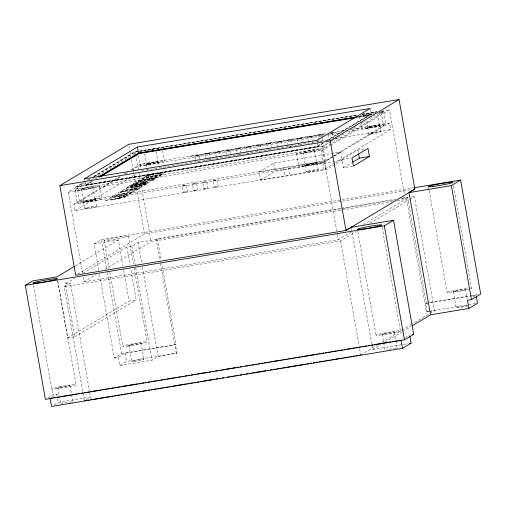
<?xml version="1.0" encoding="UTF-8"?>
<svg xmlns="http://www.w3.org/2000/svg" width="506" height="506" viewBox="0 0 506 506"><rect width="100%" height="100%" fill="white"/><g stroke="black" fill="none" stroke-linecap="round" stroke-linejoin="round"><path stroke-width="0.38" stroke-dasharray="2.53 1.9" d="M182.274 185.721L186.328 184.975L187.479 191.496L185.67 191.957L183.419 192.236L182.274 185.721L186.328 184.975M183.419 192.236L187.479 191.496M195.62 159.441L194.993 155.785L199.035 155.076L199.933 160.149M199.035 155.076L194.981 155.823M192.52 184.02L196.575 183.28L197.726 189.794L195.923 190.256L193.665 190.534L192.52 184.02L196.575 183.28M193.665 190.534L197.726 189.794M206.119 159.188L205.24 154.083L209.282 153.381L210.275 159.991M209.275 153.419L205.227 154.121M202.767 182.324L206.821 181.578L207.972 188.099L206.17 188.561L203.912 188.839L202.767 182.324L206.821 181.578M203.912 188.839L207.972 188.099M216.372 157.492L215.474 152.426L217.276 151.964L219.534 151.68L220.426 156.752M219.522 151.718L215.474 152.426M213.013 180.623L217.068 179.883L218.219 186.398L216.416 186.859L214.165 187.138L213.013 180.623L217.068 179.883M214.165 187.138L218.219 186.398M226.359 154.343L225.733 150.687L229.781 149.985L230.673 155.051M229.768 150.023L225.72 150.725M237.244 155.557L235.967 149.03L237.257 148.663L240.027 148.283L241.172 154.804M240.015 148.321L235.967 149.03M247.111 152.395L246.22 147.328L248.022 146.866L250.274 146.588L251.166 151.655M250.274 146.588L246.22 147.328M257.358 150.699L256.466 145.633L258.269 145.165L260.52 144.887L261.412 149.959M260.508 144.925L256.466 145.633M267.857 150.446L266.719 143.894L270.767 143.192L271.406 146.81M270.767 143.192L266.713 143.932M277.851 147.303L276.959 142.237L278.762 141.769L281.013 141.49L281.905 146.563M281.001 141.528L276.959 142.237M288.097 145.601L287.206 140.535L289.008 140.073L291.26 139.795L292.152 144.861M291.26 139.795L287.206 140.535M298.603 145.355L297.465 138.802L301.506 138.094L302.145 141.718M301.506 138.094L297.452 138.834M308.59 142.205L307.699 137.139L309.501 136.677L311.753 136.399L312.651 141.465M311.753 136.399L307.699 137.139M312.891 142.951L312.151 142.958M318.71 139.782L317.958 135.406L321.999 134.697L322.512 137.594M321.993 134.735L317.945 135.437M331.038 133.103L332.246 133.002L330.962 133.363M379.019 112.825L382.384 110.808L382.745 112.844L324.207 147.986L76.102 189.111L75.742 187.075L83.142 182.628M87.177 180.206L89.201 178.991M93.237 176.569L134.28 151.933L357.495 114.932M332.17 156.639L325.409 160.699L79.72 201.42L77.14 186.758L83.901 182.698M94.046 176.613L135.304 151.838L357.59 114.995M82.604 273.348L68.304 192.248L84.274 182.66M89.005 179.82L90.359 179.01M94.413 176.575L135.323 152.015L138.442 151.496M76.102 189.111L87.538 182.242M91.573 179.82L94.268 178.201M98.303 175.778L132.616 155.178M133.293 154.773L134.634 153.969L134.28 151.933M84.73 181.173L85.4 184.987L91.447 181.363M95.476 178.941L97.494 177.732M323.226 142.939L316.503 146.974L86.545 185.088L86.475 184.677L91.852 181.452M86.545 185.088L92.598 181.452M334.839 162.983L324.106 169.428L75.027 210.711L73.876 204.196L120.175 176.398M124.204 173.982L126.215 172.774M130.915 169.953L140.307 164.311L325.554 133.609M79.72 201.42L120.978 176.651M125.716 173.811L127.74 172.59M131.8 170.155L137.885 166.499L322.739 135.867M75.027 210.711L136.089 174.051M130.7 192.786L131.674 192.204L114.698 195.019L132.072 191.964L135.254 191.009L131.105 193.501L111.921 196.682L121.548 194.918L122.85 194.133L125.121 193.76L123.818 194.544L129.226 193.646L130.586 192.83L132.901 192.425M98.815 270.375L94.167 244L101.542 239.572L413.086 187.935M75.128 265.954L118.372 239.989L123.009 266.282M77.715 274.037L144.558 233.911L341.392 201.287M57.564 280.767L67.659 337.989L74.717 336.819L65.382 283.879L74.837 278.199M82.946 273.329L126.867 246.966L131.908 246.131L138.056 242.437L342.442 208.561M84.243 399.987L64.275 286.731L70.423 283.044L89.435 390.866M259.123 171.945L273.879 163.09L340.778 152.002L342.214 160.143L326.237 169.738L260.558 180.092L259.123 171.945L324.801 161.591L333.454 156.398M83.281 277.212L84.104 281.842L96.285 274.53M105.084 269.243L151.123 241.609L341.348 210.079M340.557 208.339L157.442 238.693L156.209 239.427L159.902 260.375M260.558 180.092L275.315 171.23L342.214 160.143M86.475 184.677L316.427 146.563L322.48 142.932M326.515 140.51L368.874 115.077L368.95 115.488L327.262 140.516M85.4 184.987L318.141 146.417L324.182 142.787M328.217 140.364L371.202 114.558L370.259 109.214M77.14 186.758L322.822 146.038L328.913 142.388M75.742 187.075L323.853 145.949L330.576 141.908M331.253 141.509L337.306 137.872M337.976 137.468L345.383 133.027M350.089 130.194L356.148 126.563M360.854 123.736L365.566 120.909M369.601 118.48L374.984 115.254M68.304 192.248L322.461 150.124L329.906 145.652M330.582 145.247L389.481 109.884L404.326 194.076M332.847 156.234L383.573 125.779L380.993 111.118M334.124 155.993L340.778 152.002M73.876 204.196L322.954 162.913L389.386 123.028L390.531 129.549L335.51 162.578M352.663 166.215L343.353 167.758L341.917 159.611L357.894 150.016L364.877 148.859M343.353 167.758L351.341 162.957M67.659 337.989L129.144 301.076L136.203 299.906L130.712 268.762M74.717 336.819L136.203 299.906M48.089 397.767L52.782 394.946L56.817 394.275L57.083 395.762M99.499 274.252L114.274 358.033L121.649 353.605L176.113 344.58L161.831 263.607M52.086 397.121L56.817 394.275M114.274 358.033L118.303 357.362L125.071 353.302L176.113 344.58M54.199 404.857L58.253 402.422L90.53 397.071L89.575 391.644M118.303 357.362L119.739 365.509L126.506 361.448L176.936 353.093L175.5 344.947M426.444 312.006L427.058 311.633L425.622 303.486L426.235 303.119L407.564 197.232L406.337 197.972L426.444 312.006L428.645 311.639M84.104 281.842L338.261 239.717L351.12 231.995M363.308 224.683L405.281 199.484L404.465 194.848M64.275 286.731L340.62 240.932L356.192 231.584M369.728 223.456L408.987 199.883M409.664 199.478L414.408 196.632L434.515 310.665L411.498 324.485M86.229 399.658L90.53 397.071M119.739 365.509L152.015 360.158L158.163 356.471L176.936 353.093M360.727 354.965L376.976 345.206M381.714 342.366L401.347 330.576M402.023 330.171L410.821 324.89M371.935 344.826L372.758 349.494L380.822 344.656M384.851 342.233L401.656 332.145M402.327 331.74L411.062 326.497M405.009 337.78L409.645 334.997M472.743 297.117L476.051 295.131L470.618 296.029M206.815 160.465L206.378 160.636L206.764 160.636M278.268 148.656L278.926 148.486M217.061 158.764L217.441 158.675M247.801 153.672L248.648 153.482M289.173 146.784L291.203 146.417M319.912 141.693L321.43 141.402M228.155 156.879L229.205 156.689M258.901 151.781L259.414 151.686M290.608 146.772L291.127 146.67M329.912 133.552L330.443 133.464M197.935 161.876L198.466 161.781M362.163 114.16L376.938 111.712M362.271 114.223L377.09 111.769M139.22 151.364L355.958 115.444M362.195 114.407L375.446 112.212M381.682 111.181L389.481 109.884M358.748 116.62L371.202 114.558M358.741 116.759L368.874 115.077M358.634 116.842L371.075 114.78M378.077 113.616L382.745 112.844M358.033 117.297L368.95 115.488M332.562 132.445L346.572 130.124M352.024 129.226L389.386 123.028M325.466 133.881L191.104 156.152L189.858 156.904L324.219 134.634M330.905 132.983L336.338 132.079L335.092 132.831L330.431 133.603M327.42 135.089L340.677 132.888M347.698 131.724L383.573 125.779M141.459 170.832L329.817 139.612M335.269 138.707L390.531 129.549M341.917 159.611L351.227 158.068M342.17 201.16L411.739 189.63M94.167 244L118.372 239.989M341.335 208.213L395.875 199.168M402.112 198.137L407.564 197.232M343.22 208.434L393.87 200.041M400.885 198.877L408.538 197.606M411.473 197.119L414.408 196.632M342.132 209.952L392.023 201.679M397.482 200.774L405.281 199.484M65.382 283.879L70.423 283.044M426.235 303.119L469.808 295.896M470.586 295.77L478.366 294.479M425.622 303.486L469.846 296.162M427.058 311.633L428.607 311.38M429.385 311.247L475.937 303.53M429.379 311.519L434.515 310.665M372.758 349.494L408.019 343.65M300.937 144.798L301.905 144.653M270.198 149.89L271.165 149.751M239.452 154.988L241.046 154.792M209.225 160.004L210.433 159.896M281.779 148.011L282.165 148.005M453.515 186.157L471.503 288.148M465.419 289.261L467.196 299.343M453.249 291.488L456.121 307.774M428.633 187.492L429.044 189.826M429.183 190.604L447.165 292.601M383.681 111.573L385.907 124.198M379.823 125.311L380.974 131.826M377.324 113.502L379.418 125.387M365.838 114.837L366.363 117.809M366.882 120.776L368.064 127.461M367.66 127.537L368.804 134.052M382.163 227.27L400.423 330.823M359.349 116.026L360.266 121.225M360.791 124.191L361.575 128.65M394.338 331.936L397.21 348.223A6.217 0.392 -10 0 0 392.833 348.653A6.217 0.392 -10 0 0 386.35 349.931M357.894 150.016L358.419 152.983M382.175 334.156L383.542 341.917M383.674 342.688L385.047 350.449A6.217 0.392 -10 0 1 385.521 350.158M357.831 231.716L376.091 335.269M351.354 228.098L371.796 344.048M332.246 133.002L333.397 139.517M328.318 134.463L329.343 140.257M322.638 138.321L323.151 141.212M323.853 145.949L324.207 147.986M340.62 240.932L359.089 345.655M359.633 348.754L360.595 354.187M322.822 146.038L325.409 160.699M324.801 161.591L326.237 169.738M322.461 150.124L336.762 231.223M337.306 234.31L338.261 239.717M320.943 149.245L323.17 161.869M322.954 162.913L324.106 169.428M318.837 140.51L319.096 141.958M317.06 140.307L317.332 141.832M317.464 142.597L318.141 146.417M316.427 146.563L316.503 146.974M317.085 162.976L318.236 169.497M314.454 150.427L316.68 163.052M303.094 152.502L305.32 165.127M304.916 165.203L306.067 171.717M296.605 153.691L298.831 166.316M288.496 167.612L289.932 175.753M283.328 167.935L284.764 176.082M273.879 163.09L275.315 171.23M162.597 150.516L164.425 160.908M158.346 162.021L159.238 167.088M156.107 151.699L157.935 162.097M144.748 153.773L146.582 164.172M146.177 164.248L147.322 170.762M157.442 238.693L161.148 259.711M160.453 263.474L176.316 353.46M140.307 164.311L140.946 167.935M138.391 155.703L140.092 165.361M135.304 151.838L135.595 153.558M135.728 154.33L138.726 171.319M138.865 172.097L151.123 241.609M129.03 145.861L129.846 150.497M129.985 151.269L130.801 155.905M131.478 159.763L133.249 169.807M133.388 170.579L144.558 233.911M138.056 242.437L141.75 263.379M142.433 267.263L158.163 356.471M131.908 246.131L135.191 264.746M135.741 267.851L152.015 360.158M128.473 236.024L133.42 264.05M134.103 267.946L147.145 341.911M126.867 246.966L130.023 264.872M141.06 343.024L143.932 359.311M123.685 270.147L129.144 301.076M128.897 345.244L131.769 361.537M99.461 185.949L101.687 198.573M125.071 353.302L126.506 361.448M104.141 240.47L109.081 268.503M109.77 272.392L122.813 346.357M95.602 199.687L96.754 206.208M92.971 187.138L95.198 199.762M101.542 239.572L106.741 269.047M107.424 272.93L121.649 353.605M84.325 178.884L84.597 180.408M81.618 189.212L83.838 201.837M83.433 201.913L84.584 208.428M75.128 190.401L77.348 203.026M57.81 281.032L76.071 384.579M69.986 385.692L72.858 401.985A6.217 0.392 -10 0 0 66.096 402.82A6.217 0.392 -10 0 0 60.688 404.205L59.322 396.451M57.817 387.919L59.183 395.673M57.602 398.722L58.253 402.422M33.472 285.479L52.782 394.946M397.178 348.33A6.217 0.392 -10 0 1 396.736 348.507M467.816 305.839A6.217 0.392 -10 0 1 458.815 307.591A6.217 0.392 -10 0 1 457.778 307.167A6.217 0.392 -10 0 1 467.139 305.561M72.826 402.093A6.217 0.392 -10 0 1 72.377 402.27M470.738 288.085A12.429 0.778 -10 0 1 470.548 288.724M468.891 289.192A12.429 0.778 -10 0 1 451.143 292.398A12.429 0.778 -10 0 1 450.726 291.323A12.429 0.778 -10 0 1 468.531 288.237M381.379 111.598A12.429 0.778 -10 0 1 378.766 113.167M371.587 114.577A12.429 0.778 -10 0 1 359.412 115.804M360.304 115.45A12.429 0.778 -10 0 1 361.328 115.147M361.954 114.982A12.429 0.778 -10 0 1 375.686 112.319M372.144 114.059A5.8 0.367 -10 0 1 366.028 114.66A5.8 0.367 -10 0 1 375.085 112.882M140.472 151.692A12.429 0.778 -10 0 1 141.952 151.332M142.781 151.142A12.429 0.778 -10 0 1 161.439 148.22M147.954 150.529A5.8 0.367 -10 0 1 149.403 150.25M152.325 149.77A5.8 0.367 -10 0 1 153.603 149.593M153.767 179.016L151.212 179.908C168.232 175.854 136.348 181.743 138.182 181.869L139.567 181.04L137.379 181.401L135.513 182.521L153.767 179.016M145.513 184.108L139.245 185.247L145.513 184.108M127.354 187.226L142.129 185.139L147.518 183.773L133.255 185.816L127.354 187.226M143.356 181.755L142.964 182.097L149.643 180.541L151.553 180.402L149.82 181.072L152.135 180.693L153.837 180.01L139.447 182.065L133.527 183.684L143.356 181.755M131.743 185.531L147.486 182.875L131.743 185.531M140.32 180.383L156.063 177.726L140.32 180.383M139.707 188.15L138.916 188.757L119.739 191.938L132.142 189.117L139.707 188.15M138.328 189.282L133.021 190.756L127.835 191.483L125.52 191.344L120.156 192.622L121.453 192.691C110.498 194.026 128.246 190.332 129.081 190.711C130.074 191.477 138.1 189.763 135.425 189.554L138.328 189.282M129.618 185.885L140.744 184.443L149.668 182.47L138.397 184.026L129.618 185.885M138.195 180.737L149.321 179.295L158.245 177.321L146.974 178.877L138.195 180.737M137.524 188.574L129.447 190.155L132.85 189.149L137.524 188.574M105.931 200.281L105.539 200.515L112.288 199.396L111.042 200.142L125.165 197.093L105.931 200.281M110.656 197.441L110.257 197.682L127.234 194.867L126.253 195.455L128.461 195.088L130.814 193.678L127.632 194.633L110.656 197.441M123.091 189.978L121.959 190.661L141.136 187.479L142.275 186.796L123.091 189.978M126.247 188.08L125.855 188.321L132.604 187.201L131.358 187.947L133.495 187.593L145.475 184.892L126.247 188.08M131.573 184.886L131.143 185.139L139.466 183.425L145.564 182.755L145.987 182.502L141.433 183.001L147.493 181.578L139.764 183.185L133.103 183.969L132.68 184.222L137.796 183.615L131.573 184.886M142.369 178.403L141.92 178.675L160.111 176.088L160.522 175.841L145.184 178.036L162.54 174.633L142.369 178.403M145.292 176.651L143.843 177.517L162.078 174.519L163.938 173.805L145.292 176.651M146.329 176.025L145.911 176.278L149.599 175.487L146.329 176.025M147.214 175.493L146.791 175.753L155.108 174.039L161.205 173.362L161.629 173.109L157.075 173.609L163.134 172.192L155.412 173.792L148.751 174.576L148.321 174.829L153.438 174.222L147.214 175.493M114.445 199.035L113.679 199.497L120.807 197.985L114.445 199.035M134.754 186.84L133.995 187.302L141.117 185.791L134.754 186.84M119.055 197.65L118.72 197.852L126.203 196.467L119.055 197.65M119.795 197.207L119.46 197.41L126.943 196.024L119.795 197.207M137.132 185.582L129.296 186.878L137.132 185.582M384.433 334.03A6.217 0.392 -10 0 0 394.307 332.044A6.217 0.392 -10 0 0 386.027 333.068A6.217 0.392 -10 0 0 384.433 334.03M455.508 291.355A6.217 0.392 -10 0 0 465.387 289.369A6.217 0.392 -10 0 0 457.108 290.393A6.217 0.392 -10 0 0 455.508 291.355M134.027 361.404A6.217 0.392 -10 0 0 143.9 359.418A6.217 0.392 -10 0 0 135.621 360.449A6.217 0.392 -10 0 0 134.027 361.404M131.155 345.117A6.217 0.392 -10 0 0 141.029 343.131A6.217 0.392 -10 0 0 132.749 344.156A6.217 0.392 -10 0 0 131.155 345.117M60.075 387.786A6.217 0.392 -10 0 0 69.954 385.8A6.217 0.392 -10 0 0 61.675 386.831A6.217 0.392 -10 0 0 60.075 387.786M56.255 388.766A12.429 0.778 -10 0 0 76.001 384.8A12.429 0.778 -10 0 0 59.449 386.85A12.429 0.778 -10 0 0 56.255 388.766M380.607 335.01A12.429 0.778 -10 0 0 400.36 331.038A12.429 0.778 -10 0 0 383.801 333.087A12.429 0.778 -10 0 0 380.607 335.01M127.329 346.098A12.429 0.778 -10 0 0 147.082 342.126A12.429 0.778 -10 0 0 130.523 344.175A12.429 0.778 -10 0 0 127.329 346.098M108.657 240.211A12.429 0.778 -10 0 0 128.41 236.239A12.429 0.778 -10 0 0 111.851 238.288A12.429 0.778 -10 0 0 108.657 240.211M307.174 165.07A6.217 0.392 -10 0 0 317.053 163.09A6.217 0.392 -10 0 0 308.774 164.115A6.217 0.392 -10 0 0 307.174 165.07M85.697 201.78A6.217 0.392 -10 0 0 95.571 199.8A6.217 0.392 -10 0 0 87.291 200.825A6.217 0.392 -10 0 0 85.697 201.78M148.435 164.115A6.217 0.392 -10 0 0 158.308 162.129A6.217 0.392 -10 0 0 150.035 163.153A6.217 0.392 -10 0 0 148.435 164.115M369.918 127.404A6.217 0.392 -10 0 0 379.791 125.425A6.217 0.392 -10 0 0 371.512 126.449A6.217 0.392 -10 0 0 369.918 127.404M308.325 171.591A6.217 0.392 -10 0 0 318.204 169.605A6.217 0.392 -10 0 0 309.925 170.63A6.217 0.392 -10 0 0 308.325 171.591M86.842 208.295A6.217 0.392 -10 0 0 96.722 206.315A6.217 0.392 -10 0 0 88.442 207.34A6.217 0.392 -10 0 0 86.842 208.295M371.069 133.919A6.217 0.392 -10 0 0 380.942 131.939A6.217 0.392 -10 0 0 372.663 132.964A6.217 0.392 -10 0 0 371.069 133.919M301.127 153.426A12.429 0.778 -10 0 0 320.88 149.46A12.429 0.778 -10 0 0 304.321 151.509A12.429 0.778 -10 0 0 301.127 153.426M305.207 152.382A5.8 0.367 -10 0 0 314.422 150.529A5.8 0.367 -10 0 0 306.699 151.484A5.8 0.367 -10 0 0 305.207 152.382M303.353 166.05A12.429 0.778 -10 0 0 323.106 162.084A12.429 0.778 -10 0 0 306.547 164.134A12.429 0.778 -10 0 0 303.353 166.05M307.433 165.007A5.8 0.367 -10 0 0 316.648 163.153A5.8 0.367 -10 0 0 308.926 164.115A5.8 0.367 -10 0 0 307.433 165.007M79.644 190.136A12.429 0.778 -10 0 0 99.397 186.17A12.429 0.778 -10 0 0 82.839 188.219A12.429 0.778 -10 0 0 79.644 190.136M83.724 189.092A5.8 0.367 -10 0 0 92.94 187.239A5.8 0.367 -10 0 0 85.217 188.194A5.8 0.367 -10 0 0 83.724 189.092M81.871 202.761A12.429 0.778 -10 0 0 101.624 198.795A12.429 0.778 -10 0 0 85.065 200.844A12.429 0.778 -10 0 0 81.871 202.761M85.95 201.717A5.8 0.367 -10 0 0 95.166 199.864A5.8 0.367 -10 0 0 87.443 200.819A5.8 0.367 -10 0 0 85.95 201.717M366.091 128.385A12.429 0.778 -10 0 0 385.844 124.419A12.429 0.778 -10 0 0 369.285 126.468A12.429 0.778 -10 0 0 366.091 128.385M370.171 127.341A5.8 0.367 -10 0 0 379.386 125.488A5.8 0.367 -10 0 0 371.663 126.443A5.8 0.367 -10 0 0 370.171 127.341M144.608 165.095A12.429 0.778 -10 0 0 164.361 161.129A12.429 0.778 -10 0 0 147.803 163.179A12.429 0.778 -10 0 0 144.608 165.095M148.688 164.052A5.8 0.367 -10 0 0 157.91 162.198A5.8 0.367 -10 0 0 150.181 163.153A5.8 0.367 -10 0 0 148.688 164.052"/><path stroke-width="0.76" d="M59.891 185.658L128.758 144.318L399.051 99.518L414.85 189.111L345.99 230.458L75.691 275.258L59.891 185.658L330.19 140.858L399.051 99.518M137.385 147.025L84.325 178.884L317.06 140.307L370.126 108.448L137.385 147.025L138.467 153.135L98.834 176.923M99.252 177.011L138.922 153.191L357.185 117.019M101.339 176.208L138.992 153.596L354.915 117.809M351.215 227.32L393.573 220.3L413.68 334.327L404.458 339.868L45.407 399.379L25.3 285.346L32.681 280.912L56.887 276.902L74.452 266.358M352.676 162.16L359.33 158.163L369.418 156.493L367.982 148.347L351.999 157.942L353.441 166.082L369.418 156.493M345.668 230.508L351.74 226.859M409.803 192.002L414.85 189.111M25.3 285.346L384.351 225.834L393.573 220.3M430.555 314.795L409.012 192.622L451.371 185.601L460.593 180.06L480.7 294.094L471.478 299.628L467.443 300.298L468.879 308.445L430.555 314.795L412.409 325.687M52.396 397.95L50.056 398.336L51.492 406.482L402.472 348.311L411.081 343.144L409.904 336.477M468.879 308.445L477.487 303.277L476.31 296.611M138.467 153.135L357.192 116.88M413.864 187.808L460.593 180.06M412.333 334.555L413.68 334.327M53.959 397.691L55.515 397.431M57.077 397.172L58.633 396.919M60.195 396.66L61.757 396.4M63.313 396.141L67.216 395.496M68.778 395.237L70.334 394.977M71.896 394.718L73.452 394.459M75.014 394.199L76.577 393.946M78.133 393.687L79.695 393.428M81.257 393.168L82.813 392.909M84.376 392.65L85.931 392.39M87.494 392.131L89.056 391.878M90.612 391.619L92.174 391.359M93.736 391.1L100.751 389.936M102.313 389.677L103.875 389.418M105.431 389.158L106.994 388.899M108.556 388.646L110.112 388.387M111.674 388.127L113.23 387.868M114.792 387.609L116.355 387.349M117.911 387.09L119.473 386.831M121.035 386.578L137.411 383.858M138.973 383.599L140.529 383.346M142.091 383.086L143.653 382.827M145.209 382.568L146.772 382.308M148.334 382.049L149.89 381.79M151.452 381.53L153.008 381.277M154.57 381.018L156.133 380.759M157.689 380.499L159.251 380.24M160.813 379.981L162.369 379.721M163.931 379.462L165.487 379.209M167.05 378.95L174.07 377.786M175.633 377.527L177.189 377.267M178.751 377.008L180.307 376.749M181.869 376.489L183.431 376.23M184.987 375.977L186.55 375.718M188.112 375.458L189.668 375.199M191.23 374.94L192.786 374.68M194.348 374.421L195.911 374.162M197.466 373.909L207.605 372.226M209.168 371.967L210.73 371.708M212.286 371.448L213.848 371.189M215.411 370.93L216.966 370.677M218.529 370.417L220.085 370.158M221.647 369.899L223.209 369.639M224.765 369.38L235.688 367.571M237.244 367.312L238.807 367.052M240.369 366.793L241.925 366.54M245.827 365.889L247.383 365.629M248.946 365.376L250.508 365.117M252.064 364.858L253.626 364.598M255.188 364.339L256.744 364.08M258.307 363.82L259.863 363.561M261.425 363.308L262.987 363.049M264.543 362.789L266.105 362.53M267.668 362.271L269.224 362.011M270.786 361.752L280.925 360.076M282.487 359.817L284.043 359.557M285.605 359.298L287.161 359.039M288.724 358.779L290.286 358.52M291.842 358.261L293.404 358.008M294.966 357.748L296.522 357.489M298.085 357.23L299.641 356.97M301.203 356.711L314.46 354.516M316.022 354.257L317.585 353.998M319.141 353.738L320.703 353.479M322.265 353.22L323.821 352.96M325.383 352.707L326.939 352.448M328.502 352.189L330.064 351.929M331.62 351.67L333.182 351.411M334.744 351.151L336.3 350.892M337.863 350.639L339.418 350.38M340.981 350.12L342.543 349.861M344.099 349.602L345.661 349.342M347.224 349.083L351.12 348.438M352.682 348.179L354.238 347.919M355.8 347.666L357.362 347.407M358.918 347.148L360.481 346.888M362.043 346.629L363.599 346.37M365.161 346.11L366.717 345.851M368.279 345.598L369.842 345.339M371.398 345.079L372.96 344.82M374.522 344.561L387.779 342.366M389.342 342.107L390.898 341.847M392.46 341.588L394.016 341.329M395.578 341.069L397.14 340.81M398.696 340.551L400.259 340.298M409.55 343.397L411.081 343.144M84.382 400.765L85.938 400.505M87.494 400.252L89.05 399.993M90.612 399.734L92.168 399.474M93.724 399.215L110.068 396.508M111.63 396.249L113.186 395.989M114.742 395.736L116.298 395.477M117.854 395.218L119.41 394.958M120.966 394.699L122.528 394.446M124.084 394.187L125.64 393.927M127.196 393.668L128.752 393.409M130.308 393.156L131.864 392.896M133.426 392.637L134.982 392.378M136.538 392.118L138.094 391.865M139.65 391.606L141.206 391.347M142.762 391.087L146.658 390.442M148.214 390.183L149.77 389.93M151.326 389.671L152.882 389.411M154.444 389.152L156 388.893M157.556 388.64L159.112 388.38M160.668 388.121L162.224 387.862M163.786 387.602L165.342 387.349M166.898 387.09L168.454 386.831M170.01 386.571L171.566 386.312M173.122 386.059L186.36 383.864M187.916 383.605L189.472 383.346M191.028 383.086L192.584 382.833M194.14 382.574L195.702 382.315M197.258 382.055L198.814 381.796M200.37 381.543L201.926 381.284M203.482 381.024L214.38 379.215M215.935 378.962L217.498 378.703M219.054 378.444L220.61 378.184M222.166 377.931L223.722 377.672M227.618 377.027L229.174 376.768M230.73 376.508L232.286 376.249M233.842 375.996L235.398 375.737M236.953 375.477L238.516 375.218M240.072 374.959L241.628 374.706M243.184 374.446L244.74 374.187M246.295 373.928L247.858 373.668M249.414 373.415L250.97 373.156M252.526 372.897L254.082 372.637M255.638 372.378L265.758 370.702M267.313 370.443L268.876 370.19M270.432 369.93L271.988 369.671M273.544 369.412L275.1 369.152M276.655 368.899L278.211 368.64M279.774 368.381L281.33 368.121M282.886 367.862L284.442 367.609M285.998 367.35L305.46 364.124M307.015 363.865L308.571 363.605M310.127 363.346L311.69 363.093M313.246 362.834L314.802 362.574M316.358 362.315L317.913 362.056M319.469 361.803L321.032 361.543M322.588 361.284L324.144 361.025M325.7 360.765L327.255 360.512M328.811 360.253L330.367 359.994M331.93 359.734L333.486 359.475M335.042 359.222L342.05 358.058M343.606 357.799L345.162 357.54M346.718 357.287L348.273 357.027M349.829 356.768L351.385 356.509M352.948 356.256L354.504 355.996M356.06 355.737L357.615 355.478M359.171 355.218L360.727 354.965M451.371 185.601L471.478 299.628M384.351 225.834L404.458 339.868M401.037 340.165L402.472 348.311M358.545 153.723L359.33 158.163M330.19 140.858L345.99 230.458M138.922 153.191L138.992 153.596M37.583 282.879A12.429 0.778 -10 0 0 57.33 278.914A12.429 0.778 -10 0 0 40.777 280.963A12.429 0.778 -10 0 0 37.583 282.879M361.935 229.123A12.429 0.778 -10 0 0 381.688 225.151A12.429 0.778 -10 0 0 365.13 227.2A12.429 0.778 -10 0 0 361.935 229.123M433.016 186.448A12.429 0.778 -10 0 0 452.769 182.483A12.429 0.778 -10 0 0 436.21 184.532A12.429 0.778 -10 0 0 433.016 186.448"/></g></svg>
